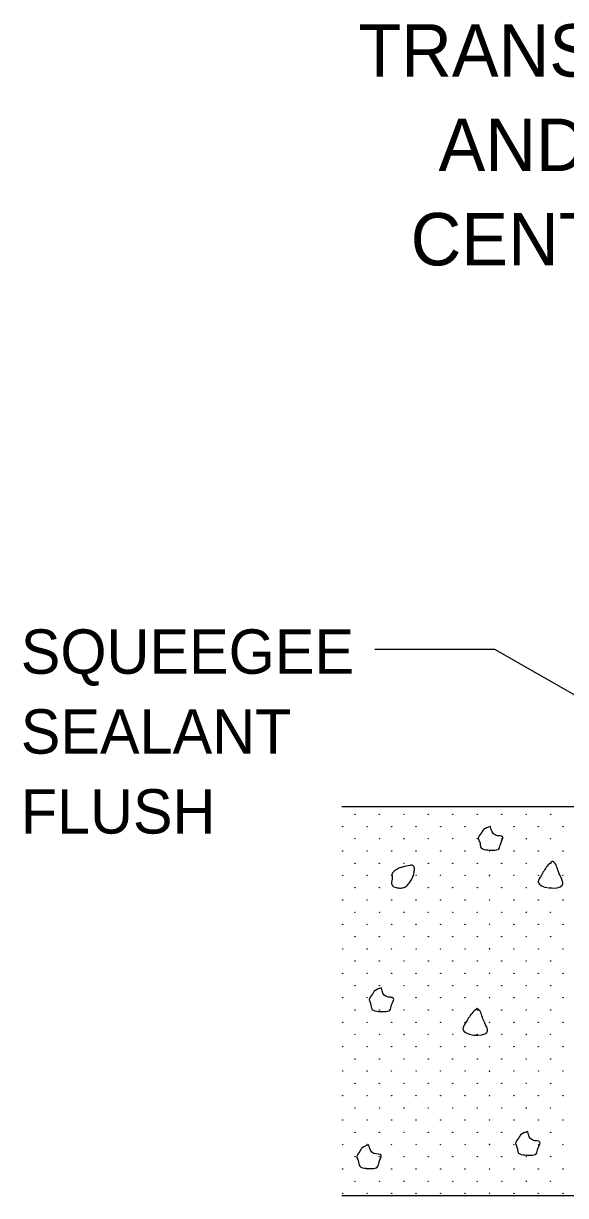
# Model space of a CAD drawing. Extents: x 2262616 to 2263246, y -3123503 to -3123103.
# Drawn here: x 2262732.9 to 2262770.1, y -3123405.4 to -3123324.9 of the extents above; entities that cross this region are included whole.
import ezdxf

# ---------------------------------------------------------------- set-up
doc = ezdxf.new("R2010")
doc.units = 0
doc.layers.add('RD_Pr_Roadway_Items', color=7, linetype='Continuous')
doc.layers.add('RD_Pr_Roadway_Notes', color=7, linetype='Continuous')

msp = doc.modelspace()

# ---------------------------------------------------------------- linework, layer by layer
at = {"layer": 'RD_Pr_Roadway_Items'}
for p, q in [((2262754.794, -3123378.7), (2262811.798, -3123378.7)), ((2262754.794, -3123405.421), (2262811.798, -3123405.421))]:
    msp.add_line(p, q, dxfattribs=at)
for centre in [(2262755.683, -3123379.243), (2262757.363, -3123379.243), (2262759.042, -3123379.243), (2262760.722, -3123379.243), (2262762.401, -3123379.243), (2262764.081, -3123379.243), (2262765.76, -3123379.243), (2262767.44, -3123379.243), (2262769.119, -3123379.243), (2262754.844, -3123380.083), (2262756.523, -3123380.083), (2262758.203, -3123380.083), (2262759.882, -3123380.083), (2262761.562, -3123380.083), (2262763.241, -3123380.083), (2262764.921, -3123380.083), (2262766.6, -3123380.083), (2262768.28, -3123380.083), (2262769.959, -3123380.083), (2262755.683, -3123380.923), (2262757.363, -3123380.923), (2262759.042, -3123380.923), (2262760.722, -3123380.923), (2262762.401, -3123380.923), (2262764.081, -3123380.923), (2262765.76, -3123380.923), (2262767.44, -3123380.923), (2262769.119, -3123380.923), (2262754.844, -3123381.763), (2262756.523, -3123381.763), (2262758.203, -3123381.763), (2262759.882, -3123381.763), (2262761.562, -3123381.763), (2262763.241, -3123381.763), (2262764.921, -3123381.763), (2262766.6, -3123381.763), (2262768.28, -3123381.763), (2262769.959, -3123381.763), (2262755.683, -3123382.602), (2262757.363, -3123382.602), (2262759.042, -3123382.602), (2262760.722, -3123382.602), (2262762.401, -3123382.602), (2262764.081, -3123382.602), (2262765.76, -3123382.602), (2262767.44, -3123382.602), (2262769.119, -3123382.602), (2262754.844, -3123383.442), (2262756.523, -3123383.442), (2262758.203, -3123383.442), (2262759.882, -3123383.442), (2262761.562, -3123383.442), (2262763.241, -3123383.442), (2262764.921, -3123383.442), (2262766.6, -3123383.442), (2262768.28, -3123383.442), (2262769.959, -3123383.442), (2262755.683, -3123384.282), (2262757.363, -3123384.282), (2262759.042, -3123384.282), (2262760.722, -3123384.282), (2262762.401, -3123384.282), (2262764.081, -3123384.282), (2262765.76, -3123384.282), (2262767.44, -3123384.282), (2262769.119, -3123384.282), (2262754.844, -3123385.122), (2262756.523, -3123385.122), (2262758.203, -3123385.122), (2262759.882, -3123385.122), (2262761.562, -3123385.122), (2262763.241, -3123385.122), (2262764.921, -3123385.122), (2262766.6, -3123385.122), (2262768.28, -3123385.122), (2262769.959, -3123385.122), (2262755.683, -3123385.962), (2262757.363, -3123385.962), (2262759.042, -3123385.962), (2262760.722, -3123385.962), (2262762.401, -3123385.962), (2262764.081, -3123385.962), (2262765.76, -3123385.962), (2262767.44, -3123385.962), (2262769.119, -3123385.962), (2262754.844, -3123386.801), (2262756.523, -3123386.801), (2262758.203, -3123386.801), (2262759.882, -3123386.801), (2262761.562, -3123386.801), (2262763.241, -3123386.801), (2262764.921, -3123386.801), (2262766.6, -3123386.801), (2262768.28, -3123386.801), (2262769.959, -3123386.801), (2262755.683, -3123387.641), (2262757.363, -3123387.641), (2262759.042, -3123387.641), (2262760.722, -3123387.641), (2262762.401, -3123387.641), (2262764.081, -3123387.641), (2262765.76, -3123387.641), (2262767.44, -3123387.641), (2262769.119, -3123387.641), (2262754.844, -3123388.481), (2262756.523, -3123388.481), (2262758.203, -3123388.481), (2262759.882, -3123388.481), (2262761.562, -3123388.481), (2262763.241, -3123388.481), (2262764.921, -3123388.481), (2262766.6, -3123388.481), (2262768.28, -3123388.481), (2262769.959, -3123388.481), (2262755.683, -3123389.321), (2262757.363, -3123389.321), (2262759.042, -3123389.321), (2262760.722, -3123389.321), (2262762.401, -3123389.321), (2262764.081, -3123389.321), (2262765.76, -3123389.321), (2262767.44, -3123389.321), (2262769.119, -3123389.321), (2262754.844, -3123390.16), (2262756.523, -3123390.16), (2262758.203, -3123390.16), (2262759.882, -3123390.16), (2262761.562, -3123390.16), (2262763.241, -3123390.16), (2262764.921, -3123390.16), (2262766.6, -3123390.16), (2262768.28, -3123390.16), (2262769.959, -3123390.16), (2262755.683, -3123391), (2262757.363, -3123391), (2262759.042, -3123391), (2262760.722, -3123391), (2262762.401, -3123391), (2262764.081, -3123391), (2262765.76, -3123391), (2262767.44, -3123391), (2262769.119, -3123391), (2262754.844, -3123391.84), (2262756.523, -3123391.84), (2262758.203, -3123391.84), (2262759.882, -3123391.84), (2262761.562, -3123391.84), (2262763.241, -3123391.84), (2262764.921, -3123391.84), (2262766.6, -3123391.84), (2262768.28, -3123391.84), (2262769.959, -3123391.84), (2262755.683, -3123392.68), (2262757.363, -3123392.68), (2262759.042, -3123392.68), (2262760.722, -3123392.68), (2262762.401, -3123392.68), (2262764.081, -3123392.68), (2262765.76, -3123392.68), (2262767.44, -3123392.68), (2262769.119, -3123392.68), (2262754.844, -3123393.519), (2262756.523, -3123393.519), (2262758.203, -3123393.519), (2262759.882, -3123393.519), (2262761.562, -3123393.519), (2262763.241, -3123393.519), (2262764.921, -3123393.519), (2262766.6, -3123393.519), (2262768.28, -3123393.519), (2262769.959, -3123393.519), (2262755.683, -3123394.359), (2262757.363, -3123394.359), (2262759.042, -3123394.359), (2262760.722, -3123394.359), (2262762.401, -3123394.359), (2262764.081, -3123394.359), (2262765.76, -3123394.359), (2262767.44, -3123394.359), (2262769.119, -3123394.359), (2262754.844, -3123395.199), (2262756.523, -3123395.199), (2262758.203, -3123395.199), (2262759.882, -3123395.199), (2262761.562, -3123395.199), (2262763.241, -3123395.199), (2262764.921, -3123395.199), (2262766.6, -3123395.199), (2262768.28, -3123395.199), (2262769.959, -3123395.199), (2262755.683, -3123396.039), (2262757.363, -3123396.039), (2262759.042, -3123396.039), (2262760.722, -3123396.039), (2262762.401, -3123396.039), (2262764.081, -3123396.039), (2262765.76, -3123396.039), (2262767.44, -3123396.039), (2262769.119, -3123396.039), (2262754.844, -3123396.878), (2262756.523, -3123396.878), (2262758.203, -3123396.878), (2262759.882, -3123396.878), (2262761.562, -3123396.878), (2262763.241, -3123396.878), (2262764.921, -3123396.878), (2262766.6, -3123396.878), (2262768.28, -3123396.878), (2262769.959, -3123396.878), (2262755.683, -3123397.718), (2262757.363, -3123397.718), (2262759.042, -3123397.718), (2262760.722, -3123397.718), (2262762.401, -3123397.718), (2262764.081, -3123397.718), (2262765.76, -3123397.718), (2262767.44, -3123397.718), (2262769.119, -3123397.718), (2262754.844, -3123398.558), (2262756.523, -3123398.558), (2262758.203, -3123398.558), (2262759.882, -3123398.558), (2262761.562, -3123398.558), (2262763.241, -3123398.558), (2262764.921, -3123398.558), (2262766.6, -3123398.558), (2262768.28, -3123398.558), (2262769.959, -3123398.558), (2262755.683, -3123399.398), (2262757.363, -3123399.398), (2262759.042, -3123399.398), (2262760.722, -3123399.398), (2262762.401, -3123399.398), (2262764.081, -3123399.398), (2262765.76, -3123399.398), (2262767.44, -3123399.398), (2262769.119, -3123399.398), (2262754.844, -3123400.237), (2262756.523, -3123400.237), (2262758.203, -3123400.237), (2262759.882, -3123400.237), (2262761.562, -3123400.237), (2262763.241, -3123400.237), (2262764.921, -3123400.237), (2262766.6, -3123400.237), (2262768.28, -3123400.237), (2262769.959, -3123400.237), (2262755.683, -3123401.077), (2262757.363, -3123401.077), (2262759.042, -3123401.077), (2262760.722, -3123401.077), (2262762.401, -3123401.077), (2262764.081, -3123401.077), (2262765.76, -3123401.077), (2262767.44, -3123401.077), (2262769.119, -3123401.077), (2262754.844, -3123401.917), (2262756.523, -3123401.917), (2262758.203, -3123401.917), (2262759.882, -3123401.917), (2262761.562, -3123401.917), (2262763.241, -3123401.917), (2262764.921, -3123401.917), (2262766.6, -3123401.917), (2262768.28, -3123401.917), (2262769.959, -3123401.917), (2262755.683, -3123402.757), (2262757.363, -3123402.757), (2262759.042, -3123402.757), (2262760.722, -3123402.757), (2262762.401, -3123402.757), (2262764.081, -3123402.757), (2262765.76, -3123402.757), (2262767.44, -3123402.757), (2262769.119, -3123402.757), (2262754.844, -3123403.596), (2262756.523, -3123403.596), (2262758.203, -3123403.596), (2262759.882, -3123403.596), (2262761.562, -3123403.596), (2262763.241, -3123403.596), (2262764.921, -3123403.596), (2262766.6, -3123403.596), (2262768.28, -3123403.596), (2262769.959, -3123403.596), (2262755.683, -3123404.436), (2262757.363, -3123404.436), (2262759.042, -3123404.436), (2262760.722, -3123404.436), (2262762.401, -3123404.436), (2262764.081, -3123404.436), (2262765.76, -3123404.436), (2262767.44, -3123404.436), (2262769.119, -3123404.436), (2262754.844, -3123405.276), (2262756.523, -3123405.276), (2262758.203, -3123405.276), (2262759.882, -3123405.276), (2262761.562, -3123405.276), (2262763.241, -3123405.276), (2262764.921, -3123405.276), (2262766.6, -3123405.276), (2262768.28, -3123405.276), (2262769.959, -3123405.276)]:
    msp.add_circle(centre, 0.0119, dxfattribs=at)
for points in [[(2262764.989, -3123380.08), (2262764.502, -3123380.312), (2262764.354, -3123380.538), (2262764.152, -3123380.894), (2262764.247, -3123381.149), (2262764.354, -3123381.553), (2262764.799, -3123381.69), (2262765.221, -3123381.701), (2262765.559, -3123381.618), (2262765.69, -3123381.244), (2262765.827, -3123380.799), (2262765.328, -3123380.674), (2262764.989, -3123380.104)], [(2262759.474, -3123382.76), (2262758.946, -3123382.866), (2262758.708, -3123382.95), (2262758.405, -3123383.122), (2262758.233, -3123383.324), (2262758.245, -3123383.597), (2262758.192, -3123384.001), (2262758.298, -3123384.179), (2262758.583, -3123384.286), (2262758.91, -3123384.298), (2262759.177, -3123384.203), (2262759.397, -3123383.977), (2262759.587, -3123383.692), (2262759.718, -3123383.342), (2262759.759, -3123383.122), (2262759.759, -3123382.878), (2262759.611, -3123382.73), (2262759.492, -3123382.742)], [(2262769.229, -3123382.476), (2262768.879, -3123382.808), (2262768.457, -3123383.461), (2262768.267, -3123383.865), (2262769.918, -3123384.109), (2262769.651, -3123383.188), (2262769.282, -3123382.488), (2262769.217, -3123382.458)], [(2262757.5, -3123391.162), (2262757.013, -3123391.393), (2262756.865, -3123391.619), (2262756.663, -3123391.975), (2262756.758, -3123392.231), (2262756.865, -3123392.634), (2262757.31, -3123392.771), (2262757.732, -3123392.783), (2262758.07, -3123392.7), (2262758.201, -3123392.326), (2262758.338, -3123391.88), (2262757.839, -3123391.756), (2262757.5, -3123391.186)], [(2262764.053, -3123392.583), (2262763.703, -3123392.916), (2262763.282, -3123393.569), (2262763.092, -3123393.973), (2262764.742, -3123394.216), (2262764.475, -3123393.296), (2262764.107, -3123392.595), (2262764.042, -3123392.566)], [(2262767.547, -3123401.026), (2262767.06, -3123401.258), (2262766.912, -3123401.483), (2262766.71, -3123401.839), (2262766.805, -3123402.095), (2262766.912, -3123402.499), (2262767.357, -3123402.635), (2262767.779, -3123402.647), (2262768.117, -3123402.564), (2262768.248, -3123402.19), (2262768.385, -3123401.744), (2262767.886, -3123401.62), (2262767.547, -3123401.05)], [(2262756.648, -3123401.939), (2262756.161, -3123402.171), (2262756.012, -3123402.396), (2262755.81, -3123402.753), (2262755.905, -3123403.008), (2262756.012, -3123403.412), (2262756.458, -3123403.548), (2262756.879, -3123403.56), (2262757.218, -3123403.477), (2262757.348, -3123403.103), (2262757.485, -3123402.658), (2262756.986, -3123402.533), (2262756.648, -3123401.963)]]:
    msp.add_spline(points, degree=3, dxfattribs=at)
at = {"layer": 'RD_Pr_Roadway_Notes'}
for p, q in [((2262765.277, -3123367.927), (2262757.055, -3123367.927)), ((2262782.075, -3123377.513), (2262765.277, -3123367.927))]:
    msp.add_line(p, q, dxfattribs=at)

# ---------------------------------------------------------------- texts
for s, height, p in [('TRANSVERSE CRACKS', 3.6, (2262755.92, -3123328.584)), ('AND JOINTS AND', 3.6, (2262761.423, -3123335.064)), ('CENTERLINE JOINT', 3.6, (2262759.51, -3123341.544)), ('SQUEEGEE', 3.048, (2262732.747, -3123369.59)), ('SEALANT', 3.048, (2262732.747, -3123375.076)), ('FLUSH', 3.048, (2262732.747, -3123380.563))]:
    msp.add_text(s, height=height, dxfattribs=at).set_placement(p)

doc.saveas('drawing.dxf')
